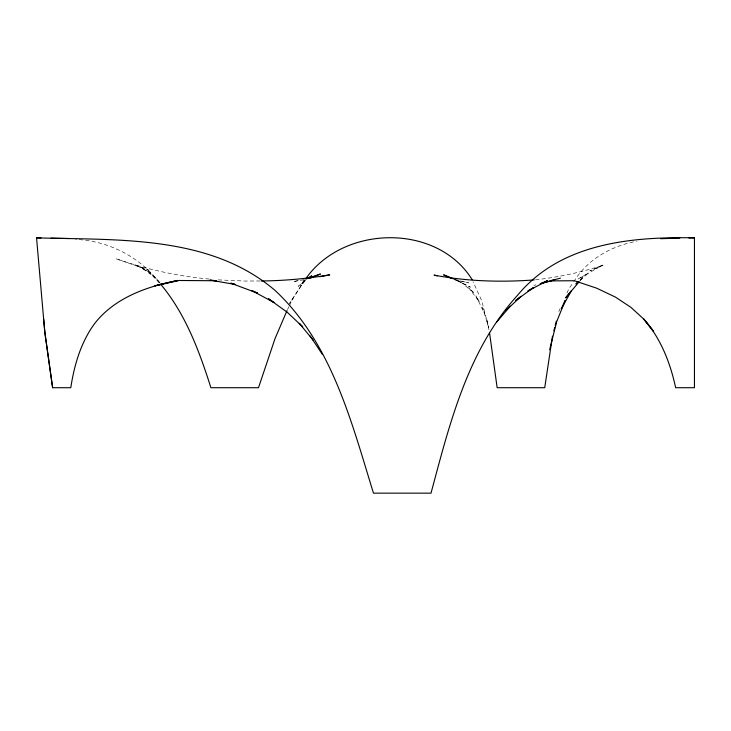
<?xml version="1.0" encoding="UTF-8"?>
<svg xmlns="http://www.w3.org/2000/svg" width="731" height="731" viewBox="0 0 731 731"><rect width="100%" height="100%" fill="white"/><g stroke="black" fill="none" stroke-linecap="round" stroke-linejoin="round"><path stroke-width="0.55" stroke-dasharray="3.65 2.74" d="M558.831 311.543L560.184 308.464M566.954 293.067L568.755 288.964L573.095 282.714M287.475 309.642L288.928 306.718M289.412 305.741L293.761 296.96L305.467 279.233L289.503 303.502L293.761 296.96M573.716 281.828C587.167 259.514 611.308 245.945 636.5 241.303M304.882 279.982L300.066 286.726L305.192 280.814M579.902 280.887L583.475 276.638L579.71 280.293M580.058 280.339L588.309 273.102L577.865 279.169L602.874 265.051L589.917 270.945L603.55 265.061C581.373 272.361 558.457 277.241 535.266 279.863M305.348 280.238L298.175 286.324L305.394 280.741M305.512 279.562L302.853 281.152L304.918 280.311M533.849 285.41L535.914 284.843M298.294 280.53L293.03 281.709L304.142 279.635M260.172 280.978L244.721 281.051L218.076 279.872M209.349 279.078C177.578 276.181 146.191 269.3 116.083 258.765L148.439 270.068L134.659 264.604L151.299 273.293L140.672 266.998L156.927 279.05L149.261 272.407L160.126 283.591C140.352 257.01 108.654 240.81 75.631 239.402M453.522 279.498L468.681 282.897L455.002 279.516L470.28 287.109L455.002 279.516M454.527 279.525L461.471 282.504L474.501 293.35L468.717 287.767L479.582 302.113L475.918 295.891L484.662 313.882L482.588 307.541L488.692 327.735L481.72 300.752L473.112 281.746M160.354 283.39L156.763 279.151L160.098 283.482M487.01 319.867L489.14 330.823"/><path stroke-width="1.1" d="M549.657 349.701L556.666 321.741L565.218 300.487M552.481 336.187L544.732 387.713L497.153 387.713L489.569 333.016M553.86 330.823L554.692 327.616M555.24 325.469L556.346 321.183M565.191 300.432L561.71 308.071L571.505 290.627L565.602 297.864L579.19 281.737M287 310.62L275.02 338.645L258.491 387.713L210.912 387.713C199.261 351.145 185.701 314.193 160.756 284.341M496.541 322.27L510.256 306.17M306.088 278.301C343.698 224.947 437.028 222.955 472.208 279.754M578.194 281.764L575.937 283.957L578.413 281.782M505.697 310.712L521.139 296.311L515.757 300.459L533.31 287.767L528.047 290.837M308.994 277.944L311.698 275.852L306.39 279.032M528.138 290.837L547.556 280.622L542.009 283.025M310.09 278.219L320.425 274.015L308.82 278.045M540.236 283.655L560.439 278.127M540.383 283.701L554.537 280.01L550.361 280.613M155.027 285.72L177.999 280.393C146.968 286.488 114.676 297.727 94.601 323.605C80.867 342.327 74.27 365.025 70.779 387.713L52.614 387.713L44.664 330.677L36.55 237.849C117.17 240.298 209.715 234.633 275.112 290.481C331.828 343.515 351.373 421.577 373.468 493.151L431.007 493.151C449.684 423.688 467.621 350.103 517.429 295.434C560.54 243.103 631.328 236.542 694.45 237.849L694.45 387.713L675.636 387.713C670.318 362.823 660.714 338.316 643.728 319.008L653.569 331.307L643.435 318.78L630.835 307.303L615.383 297.069L596.679 288.188L574.374 280.731L550.553 280.905M155.054 285.821L179.205 280.494L216.458 280.75L210.08 280.101L235.565 284.542M319.703 276.72L329.708 274.856C307.102 278.685 284.204 280.759 261.278 280.969M660.742 238.717L679.812 238.096M534.169 279.927C500.762 282.376 466.99 281.38 434.04 275.121L437.284 275.852M688.821 237.94L694.45 237.849M36.55 237.849L41.027 237.94M51.115 238.151L69.043 238.525M234.761 284.167L230.731 283.162L257.449 293.113M452.937 278.666L443.607 274.856L451.548 278.255M257.531 293.076L251.628 290.499L274.043 302.543L268.423 298.705L287.384 312.375L302.753 326.903L299.253 323.349L313.38 340.354M309.971 335.748L322.426 354.462M52.614 387.713L45.048 334.286L43.641 318.862"/></g></svg>
